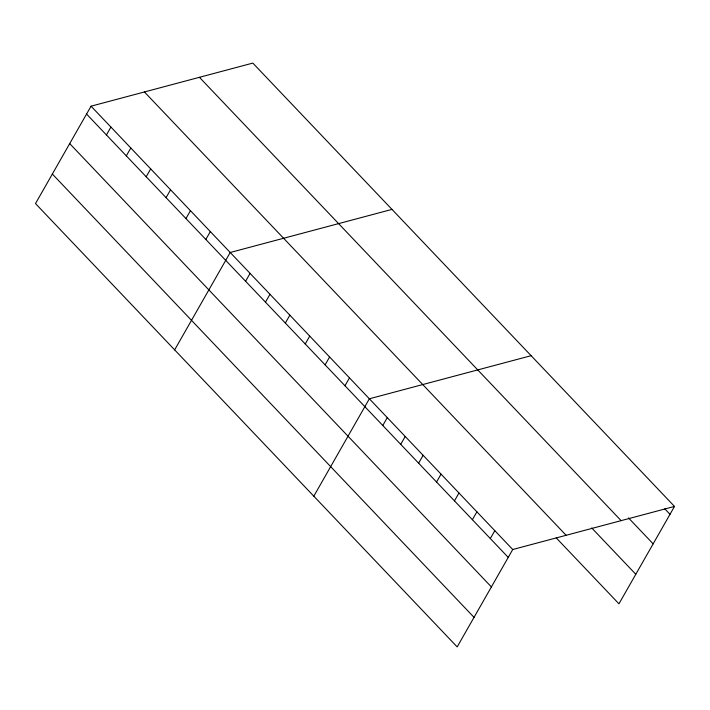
<?xml version="1.0" encoding="UTF-8"?>
<svg xmlns="http://www.w3.org/2000/svg" width="710" height="710" viewBox="0 0 710 710"><rect width="100%" height="100%" fill="white"/><g stroke="black" fill="none" stroke-linecap="round" stroke-linejoin="round"><path stroke-width="1.06" d="M91.049 106.18L35.5 203.575L457.178 646.908L512.735 549.513L674.5 506.425L252.822 63.092L91.049 106.18L512.735 549.513M106.429 134.962L110.929 127.081M126.309 155.863L130.809 147.982M146.189 176.763L150.689 168.882M166.069 197.664L170.569 189.783M185.949 218.565L190.449 210.684M205.829 239.465L210.329 231.584M174.651 349.87L230.209 252.485L391.973 209.397M245.589 281.267L250.08 273.385M265.469 302.167L269.96 294.277M285.349 323.068L289.84 315.178M305.229 343.959L309.72 336.078M325.109 364.86L329.6 356.979M344.98 385.761L349.48 377.88M313.811 496.175L369.36 398.78L531.124 355.692M382.788 425.503L387.278 417.622M400.706 444.345L405.206 436.464M418.625 463.186L423.124 455.305M436.552 482.028L441.043 474.147M454.471 500.869L458.971 492.988M472.39 519.711L476.889 511.83M490.317 538.553L494.808 530.672M674.5 506.425L618.951 603.819L556.223 537.869M664.773 508.813L670 514.315M628.51 517.945L653.156 543.851M199.439 77.319L621.117 520.643M591.741 527.965L635.796 574.284M144.432 91.963L566.118 535.296M86.558 114.062L508.236 557.394M69.704 143.597L491.391 586.93M52.345 174.03L474.031 617.363"/></g></svg>
